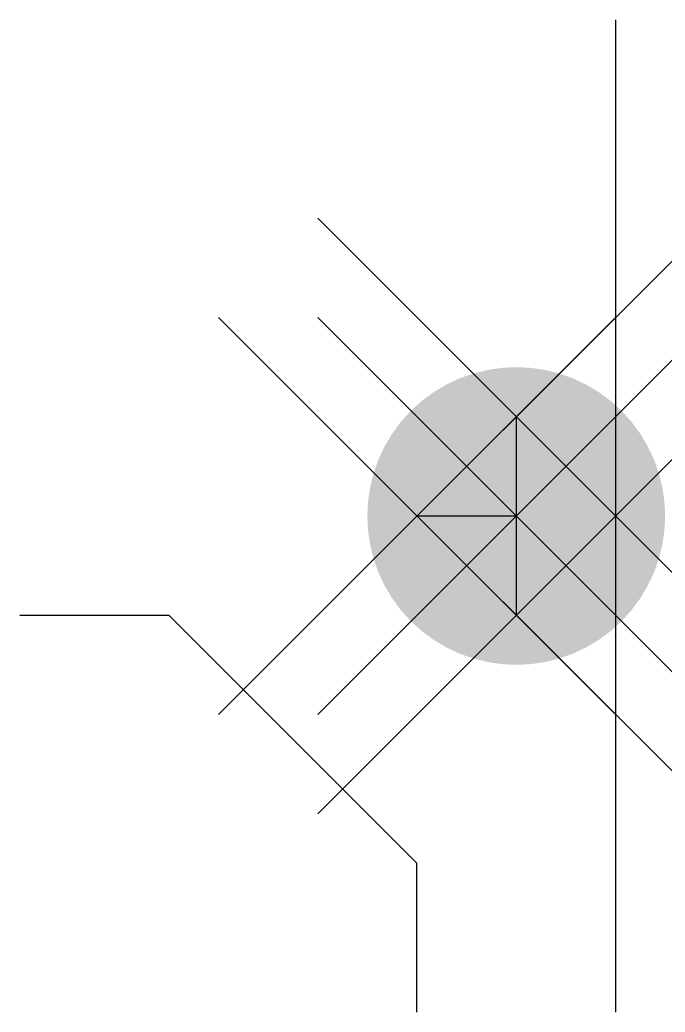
# Model space of a CAD drawing. Extents: x 54.5 to 57.75, y -66 to -61.
import ezdxf

# ---------------------------------------------------------------- set-up
doc = ezdxf.new("R2010")
doc.units = 0
doc.header["$LTSCALE"] = 0.2
doc.header["$PDMODE"] = 3
doc.header["$PDSIZE"] = -2
doc.layers.get('0').update_dxf_attribs({"linetype": 'CONTINUOUS'})
doc.layers.add('C', color=7, linetype='CONTINUOUS')
doc.layers.add('INFO', color=2, linetype='CONTINUOUS')

msp = doc.modelspace()

# ---------------------------------------------------------------- linework, layer by layer
at = {"color": 0, "linetype": 'CONTINUOUS'}
for p, q in [((57, -63), (57, -64)), ((57, -63.5), (56.5, -63.5))]:
    msp.add_line(p, q, dxfattribs=at)
at = {"color": 0, "linetype": 'CONTINUOUS', "const_width": 0.75}
msp.add_lwpolyline([(57, -63.875, 1), (57, -63.125, 1)], format="xyb", close=True, dxfattribs=at)
at = {"layer": 'C', "color": 0, "linetype": 'CONTINUOUS'}
for p in [(57, -63), (56.5, -63.5), (57, -63.5), (57, -64)]:
    msp.add_point(p, dxfattribs=at)
at = {"layer": 'INFO', "color": 0, "linetype": 'CONTINUOUS'}
for p, q in [((57.5, -61), (57.5, -66)), ((54.5, -64), (55.25, -64)), ((55.25, -64), (56.5, -65.25)), ((56.5, -66), (56.5, -65.25))]:
    msp.add_line(p, q, dxfattribs=at)

doc.saveas('drawing.dxf')
